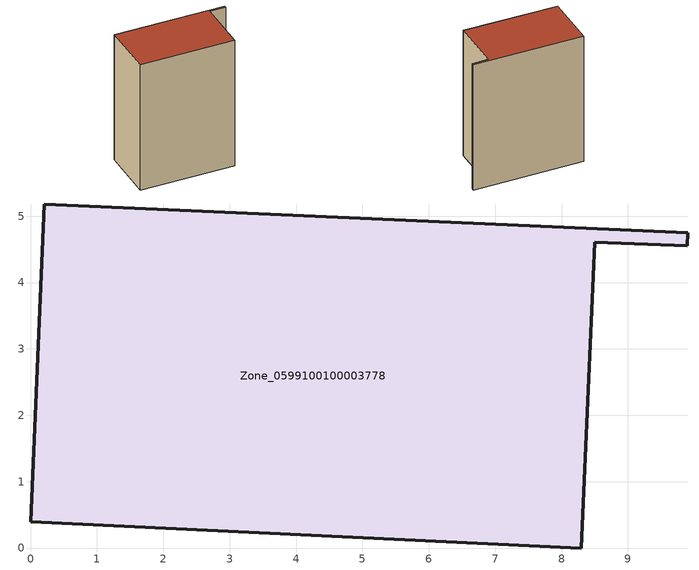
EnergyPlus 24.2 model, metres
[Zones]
Zone_0599100100003778
 floor ground (C_G): 0.21,5.18 9.9,4.75 9.89,4.55 8.5,4.6 8.3,0 0,0.4 z0
 wall outside (C_F): 9.9,4.75 0.21,5.18 0,0.4 8.3,0 8.5,4.6 9.89,4.55 9.9,4.75 z0:11.97
 roof outside (C_R): 0.21,5.18 0,0.4 8.3,0 8.5,4.6 9.89,4.55 9.9,4.75 z11.97
[BUILDING]
Pand.0599100100003778: North Axis=0; Terrain=City; Loads Convergence Tolerance Value=0.04; Temperature Convergence Tolerance Value=0.4; Solar Distribution=FullExterior; Maximum Number of Warmup Days=25; Minimum Number of Warmup Days=1
[Site:Location]
Rotterdam.The.Hague.AP_ZH_NLD Design_Conditions: Latitude=51.96; Longitude=4.45; Time Zone=1; Elevation=-4.5
[SITE:GROUNDTEMPERATURE:BUILDINGSURFACE]
18, 18, 18, 18, 18, 18, 18, 18, 18, 18, 18, 18
[MATERIAL] Thermal Absorptance=0.9; Solar Absorptance=0.7; Visible Absorptance=0.7
Name | Roughness | Thickness | Conductivity | Density | Specific Heat
G.TI.2015-2018 | MediumSmooth | 0.15 | 0.0428571 | 540 | 1210
F.TI.2015-2018 | Rough | 0.3 | 0.0666667 | 1920 | 840
R.TI.2015-2018 | MediumRough | 0.2 | 0.0333333 | 1500 | 1000
[CONSTRUCTION]
C_G: G.TI.2015-2018
C_F: F.TI.2015-2018
C_R: R.TI.2015-2018
[ZONE]
Zone_0599100100003778: Type=1; Multiplier=1; Ceiling Height=Autocalculate; Volume=Autocalculate; Floor Area=autocalculate; Part of Total Floor Area=Yes
[ZONEINFILTRATION:DESIGNFLOWRATE]
Infil_Zone_0599100100003778: Zone or ZoneList or Space or SpaceList=Zone_0599100100003778; Schedule=AlwaysOn; Design Flow Rate Calculation Method=Flow/Area; Flow Rate per Floor Area=0.0015; Constant Term Coefficient=1; Temperature Term Coefficient=0; Velocity Term Coefficient=0; Velocity Squared Term Coefficient=0
[HVACTEMPLATE:ZONE:IDEALLOADSAIRSYSTEM]
Zone_0599100100003778: Maximum Heating Supply Air Temperature=50; Minimum Cooling Supply Air Temperature=13; Maximum Heating Supply Air Humidity Ratio=0.0156; Minimum Cooling Supply Air Humidity Ratio=0.0077; Heating Limit=NoLimit; Cooling Limit=NoLimit; Dehumidification Control Type=ConstantSensibleHeatRatio; Cooling Sensible Heat Ratio=0.7; Dehumidification Setpoint=60; Humidification Control Type=None; Humidification Setpoint=30; Outdoor Air Method=None; Outdoor Air Flow Rate per Person=0.00944; Outdoor Air Flow Rate per Zone Floor Area=0; Outdoor Air Flow Rate per Zone=0; Demand Controlled Ventilation Type=None; Outdoor Air Economizer Type=NoEconomizer; Heat Recovery Type=None; Sensible Heat Recovery Effectiveness=0.7; Latent Heat Recovery Effectiveness=0.65
[ZONECONTROL:THERMOSTAT]
ThermostatControl_Zone_0599100100003778: Zone or ZoneList=Zone_0599100100003778; Control Type Schedule=DualSetpointControlType; Control 1=Thermostat_Zone_0599100100003778; Temperature Difference Between Cutout And Setpoint=0
[THERMOSTATSETPOINT:DUALSETPOINT]
Thermostat_Zone_0599100100003778: Heating Setpoint Temperature Schedule=HeatingSetpoint_Zone_0599100100003778; Cooling Setpoint Temperature Schedule=CoolingSetpoint_Zone_0599100100003778
[SCHEDULE:COMPACT]
HeatingSetpoint_Zone_0599100100003778: Through: 12/31, For: AllDays, Until: 24:00, 21
CoolingSetpoint_Zone_0599100100003778: Through: 12/31, For: AllDays, Until: 24:00, 24
DualSetpointControlType: Through: 12/31, For: AllDays, Until: 24:00, 4
AlwaysOn: Through: 12/31, For: AllDays, Until: 24:00, 1
